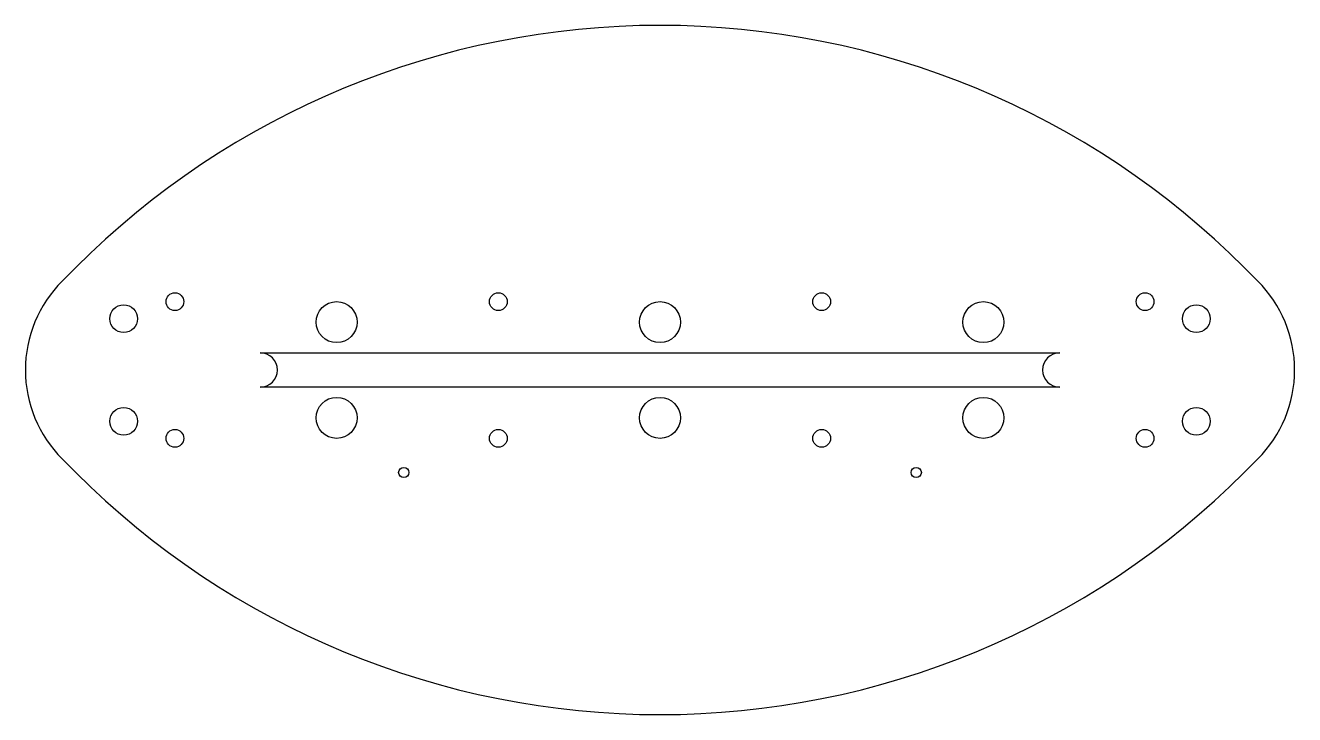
# Model space of a CAD drawing. Header units: millimetres. Extents: x -11 to 361, y -71 to 131.
import ezdxf

# ---------------------------------------------------------------- set-up
doc = ezdxf.new("R2010")
doc.units = ezdxf.units.MM

msp = doc.modelspace()

# ---------------------------------------------------------------- linework, layer by layer
for points in [[(4, 0, 0.414214), (346, 0), (350, 4, 0.414214), (350, 56), (346, 60, 0.414214), (4, 60), (0, 56, 0.414214), (0, 4)], [(58, 35), (292, 35, 1), (292, 25), (58, 25, 1)]]:
    msp.add_lwpolyline(points, format="xyb", close=True)
for centre, radius in [((33, 50), 2.6), ((127.67, 50), 2.6), ((222.33, 50), 2.6), ((317, 50), 2.6), ((18, 45), 4.05), ((80.33, 44), 6), ((175, 44), 6), ((269.67, 44), 6), ((332, 45), 4.05), ((18, 15), 4.05), ((80.33, 16), 6), ((175, 16), 6), ((269.67, 16), 6), ((332, 15), 4.05), ((33, 10), 2.6), ((127.67, 10), 2.6), ((222.33, 10), 2.6), ((317, 10), 2.6), ((100, 0), 1.5), ((250, 0), 1.5)]:
    msp.add_circle(centre, radius)

doc.saveas('drawing.dxf')
